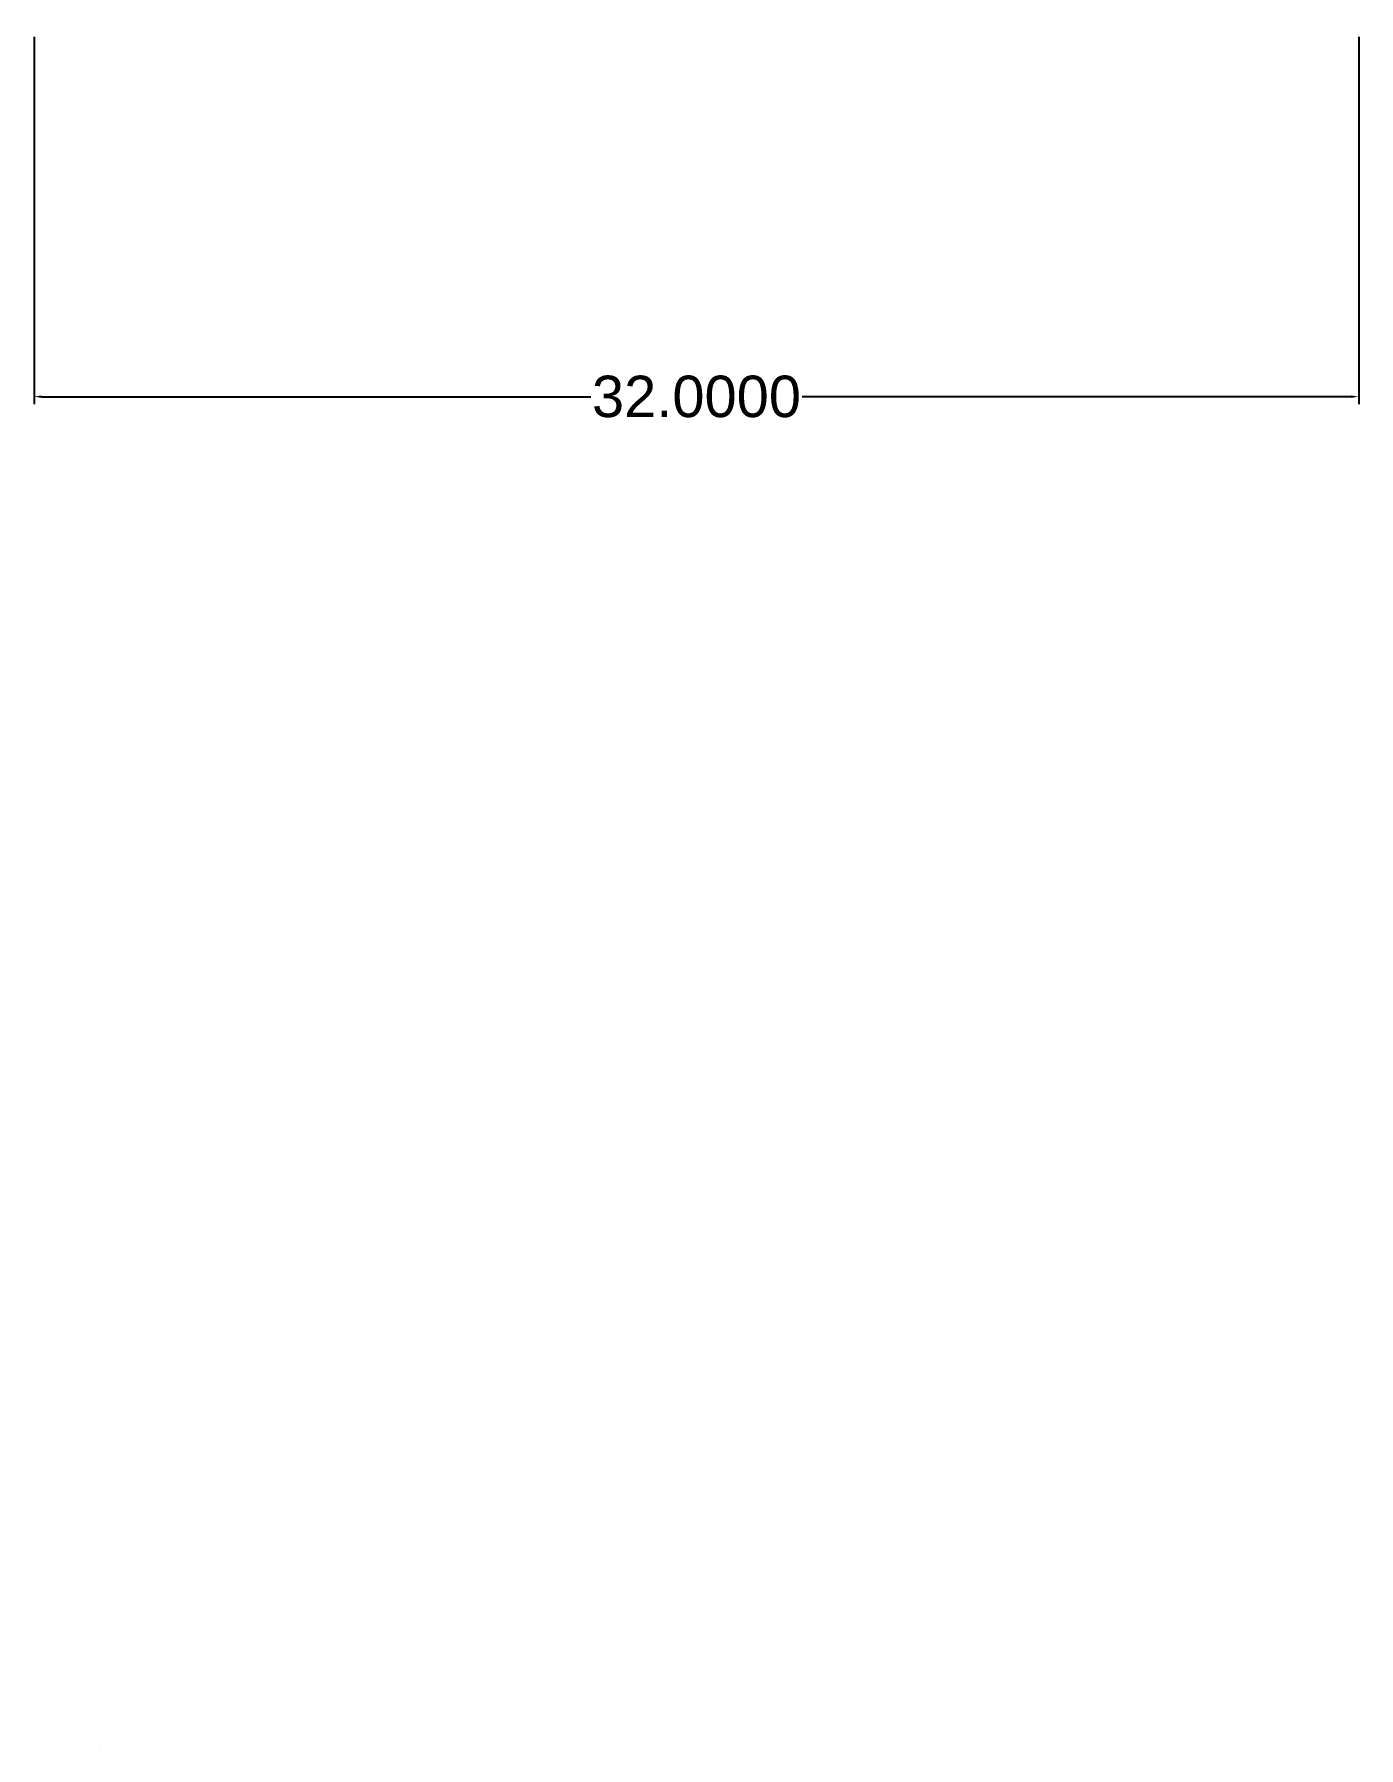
# Model space of a CAD drawing. Header units: inches. Extents: x 38.9 to 70.9, y 13.5 to 54.8.
import ezdxf

# ---------------------------------------------------------------- set-up
doc = ezdxf.new("R2010")
doc.units = ezdxf.units.IN
doc.header["$MEASUREMENT"] = 0
doc.styles.get("Standard").update_dxf_attribs({"font": 'arial.ttf'})
doc.dimstyles.get("Standard").update_dxf_attribs({"dimtxt": 1, "dimasz": 0.18, "dimexe": 0.18, "dimexo": 0.0625, "dimgap": 0.09, "dimtad": 0, "dimtih": 1, "dimtoh": 1, "dimdec": 4, "dimzin": 0, "dimdsep": 46, "dimtxsty": 'Standard', "dimcen": 0.09, "dimadec": 0, "dimazin": 0, "dimtfac": 1, "dimtdec": 4, "dimtofl": 0, "dimtmove": 0, "dimatfit": 3, "dimfxl": 1, "dimtolj": 1, "dimtzin": 0, "dimarcsym": 0})

# ---------------------------------------------------------------- blocks, each defined once
blk = doc.blocks.new('*D11')
at = {"color": 0, "lineweight": -2, "transparency": 16777216}
for p, q in [((38.899, 54.774), (38.899, 45.903)), ((70.899, 54.774), (70.899, 45.903)), ((39.079, 46.083), (52.347, 46.083)), ((70.719, 46.083), (57.452, 46.083))]:
    blk.add_line(p, q, dxfattribs=at)
at = {"color": 0, "transparency": 16777216}
for points in [[(39.079, 46.113), (39.079, 46.053), (38.899, 46.083)], [(70.719, 46.113), (70.719, 46.053), (70.899, 46.083)]]:
    blk.add_solid(points, dxfattribs=at)
at = {"layer": 'Defpoints', "color": 0, "transparency": 16777216}
for p in [(38.899, 54.837), (70.899, 54.837), (38.899, 46.083)]:
    blk.add_point(p, dxfattribs=at)
at = {"color": 0, "transparency": 16777216, "insert": (54.899, 46.083), "char_height": 1, "attachment_point": 5}
blk.add_mtext('\\A1;32.0000', dxfattribs=at)

msp = doc.modelspace()

# ---------------------------------------------------------------- linework, layer by layer
for p, q in [((40.4962, 13.45), (40.4962, 13.45)), ((44.4962, 13.45), (44.4962, 13.45))]:
    msp.add_line(p, q)

# ---------------------------------------------------------------- dimensions: what is measured, and where the dimension line sits
dim = msp.add_linear_dim(base=(38.89947, 46.08327), p1=(70.89947, 54.83655), p2=(38.89947, 54.83655), dimstyle='Standard')
dim.commit()
dim.dimension.update_dxf_attribs({"geometry": '*D11', "text_midpoint": (54.89947, 46.08327)})

doc.saveas('drawing.dxf')
